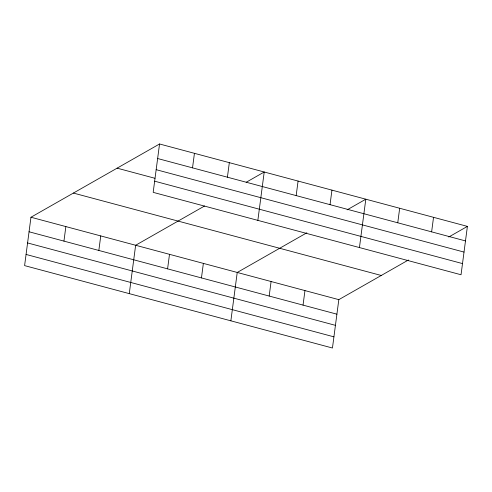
<?xml version="1.0" encoding="UTF-8"?>
<svg xmlns="http://www.w3.org/2000/svg" width="492" height="492" viewBox="0 0 492 492"><rect width="100%" height="100%" fill="white"/><g stroke="black" fill="none" stroke-linecap="round" stroke-linejoin="round"><path stroke-width="0.74" d="M159.549 143.984L153.178 192.354L461.035 274.757L467.4 226.388L159.549 143.984L30.965 217.243L24.6 265.612L332.451 348.016L338.822 299.646L408.409 259.997M63.948 241.111L65.86 226.584M98.837 250.453L100.749 235.92M129.273 293.626L135.638 245.262L204.561 205.988M167.588 268.86L169.5 254.327M192.526 167.852L194.438 153.326M201.456 277.918L203.368 263.392M227.415 177.194L229.327 162.661M230.865 320.821L237.23 272.457L306.817 232.808M257.851 220.367L264.216 172.003L246.215 182.261M269.179 296.049L271.092 281.522M296.166 195.595L298.078 181.068M303.041 305.114L304.96 290.587M330.034 204.66L331.946 190.133M359.443 247.562L365.808 199.198L347.161 209.82M397.757 222.79L399.67 208.257M431.625 231.855L433.538 217.323M448.753 237.015L467.4 226.388M157.631 158.516L465.487 240.92M156.161 169.678L464.017 252.082M117.114 168.159L154.974 178.295M154.648 181.185L462.505 263.589M73.4 193.067L381.251 275.471M30.965 217.243L338.822 299.646M29.053 231.775L336.909 314.179M27.583 242.943L335.439 325.347M26.07 254.444L333.927 336.848"/></g></svg>
